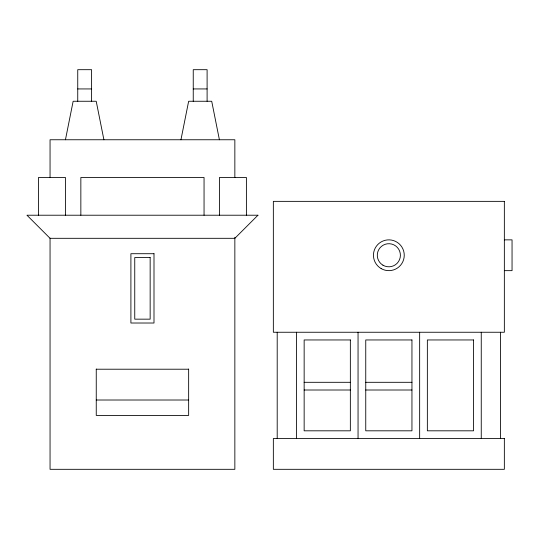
<?xml version="1.0" encoding="UTF-8"?>
<svg xmlns="http://www.w3.org/2000/svg" width="539" height="539" viewBox="0 0 539 539"><rect width="100%" height="100%" fill="white"/><g stroke="black" fill="none" stroke-linecap="round" stroke-linejoin="round"><path stroke-width="0.81" d="M65.448 139.756L73.142 101.258L96.212 101.258L103.906 139.756M180.949 139.756L188.643 101.258L211.712 101.258L219.4 139.756M77.744 88.935L91.603 88.935M193.245 88.935L207.104 88.935M504.349 239.855L512.05 239.862L512.05 270.652L504.349 270.652M96.252 369.215L188.65 369.215M304.151 382.306L350.35 382.306M365.752 382.306L411.951 382.306M304.151 390.007L350.35 390.007M365.752 390.007L411.951 390.007M96.252 400.012L188.65 400.012M500.502 332.253L500.502 438.517M481.253 332.253L481.253 438.517M419.652 332.253L419.652 438.517M358.051 332.253L358.051 438.517M296.45 332.253L296.45 438.517M277.201 332.253L277.201 438.517M246.397 215.216L246.397 177.486L219.447 177.486L219.447 215.216M234.849 177.587L234.849 139.756L50.053 139.756L50.053 177.587M234.849 237.275L234.849 469.314L50.053 469.314L50.053 238.117M207.104 101.258L207.104 69.686L193.245 69.686L193.245 101.258M204.052 215.216L204.052 177.486L80.85 177.486L80.85 215.216M188.65 369.047L188.65 415.414L96.252 415.414L96.252 369.047M91.603 101.258L91.603 69.686L77.744 69.686L77.744 101.258M65.448 215.216L65.448 177.486L38.498 177.486L38.498 215.216M257.952 215.216L234.849 238.312L50.053 238.312L26.95 215.216L257.952 215.216M504.349 201.357L273.347 201.357L273.347 332.253L504.349 332.253L504.349 201.357M153.999 253.714L130.903 253.714L130.903 323.016L153.999 323.016L153.999 253.714M150.152 257.568L134.75 257.568L134.75 319.162L150.152 319.162L150.152 257.568M350.35 339.954L304.151 339.954L304.151 430.816L350.35 430.816L350.35 339.954M411.951 339.954L365.752 339.954L365.752 430.816L411.951 430.816L411.951 339.954M473.552 339.954L427.353 339.954L427.353 430.816L473.552 430.816L473.552 339.954M504.349 438.517L273.347 438.517L273.347 469.314L504.349 469.314L504.349 438.517M382.933 265.175A11.548 11.548 0 0 0 400.396 255.419A11.548 11.548 0 0 0 383.216 245.171A11.548 11.548 0 0 0 382.933 265.175M381.147 268.59A15.402 15.402 0 0 0 404.25 255.257A15.402 15.402 0 0 0 381.147 241.917A15.402 15.402 0 0 0 381.147 268.59"/></g></svg>
